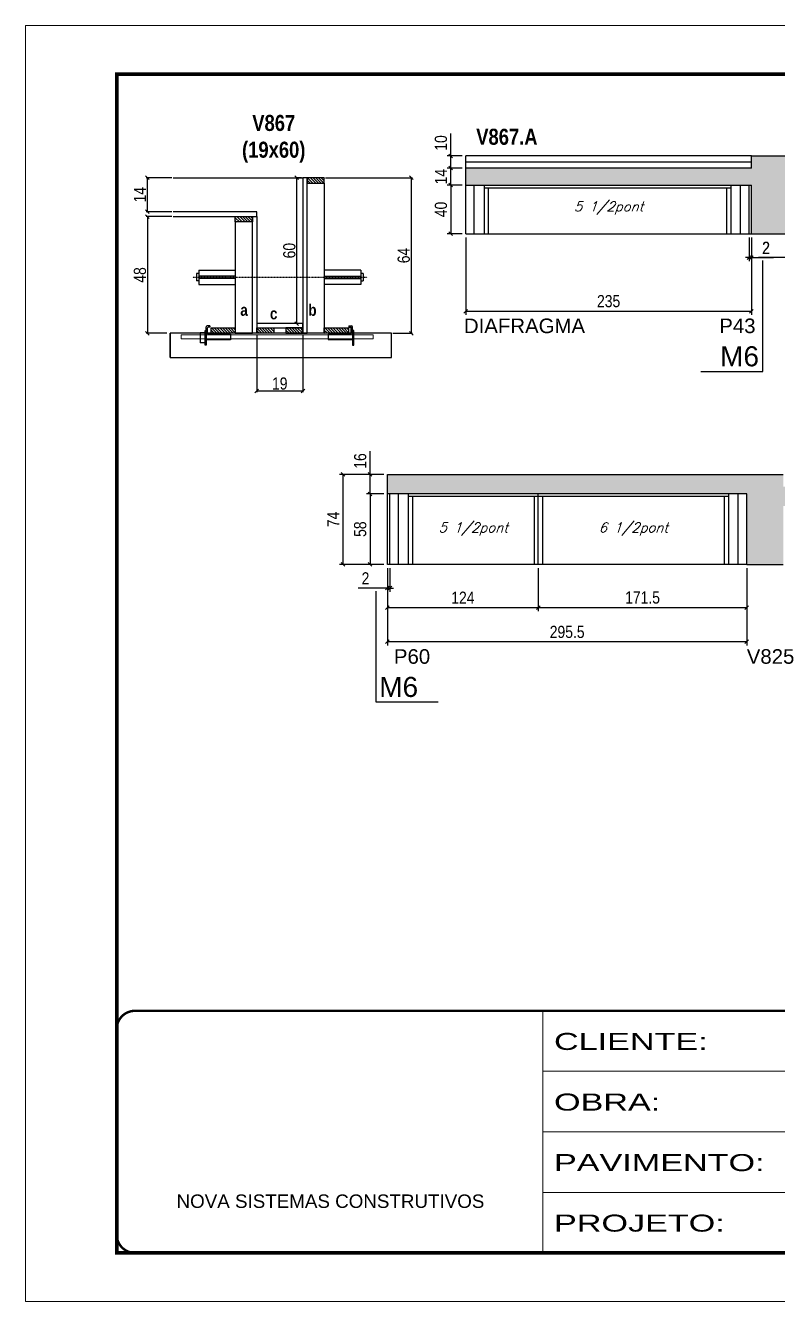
# Model space of a CAD drawing. Extents: x 3309 to 9590, y -2522 to 14608.
# Drawn here: x 3309 to 3928, y 4369 to 5419 of the extents above; entities that cross this region are included whole.
import ezdxf

# ---------------------------------------------------------------- set-up
doc = ezdxf.new("R2010")
doc.units = 0
for name, pattern in [('CONTINUO', [0]), ('DASHED', [0.75, 0.5, -0.25]), ('HIDDEN', [0.375, 0.25, -0.125])]:
    doc.linetypes.add(name, pattern=pattern)
for name, color, linetype in [('5', 5, 'Continuous'), ('barrote', 251, 'Continuous'), ('COTA', 241, 'Continuous'), ('detalhes', 4, 'Continuous'), ('NOMENCLATURA', 7, 'Continuous'), ('Painéis', 200, 'Continuous'), ('presilha', 1, 'Continuous'), ('SARR_2.2x10', 60, 'Continuous'), ('SARR_2.2x7', 40, 'Continuous'), ('SARR_3.5x7', 81, 'Continuous'), ('TENSOR', 3, 'Continuous'), ('texto', 7, 'Continuous')]:
    doc.layers.add(name, color=color, linetype=linetype)
for name, color, linetype, lineweight in [('CONCRETO', 251, 'Continuous', 25), ('Folhas', 255, 'Continuous', 9), ('SARRAFO DE PRESSAO', 251, 'DASHED', 9), ('SCO-___-LAJ', 2, 'Continuous', 0)]:
    doc.layers.add(name, color=color, linetype=linetype, lineweight=lineweight)
doc.styles.add('ARIAL', font='arial.ttf')
doc.styles.add('COTA TECNICA', font='techl___.ttf', dxfattribs={"height": 10})
doc.styles.add('COTA TECNICA 2X', font='techl___.ttf', dxfattribs={"height": 10})
doc.styles.add('Romans', font='romans.shx')
doc.styles.get("Standard").update_dxf_attribs({"font": 'arial.ttf'})
doc.styles.add('TECNICA', font='techb___.ttf', dxfattribs={"height": 10})
doc.styles.add('Tecnologia', font='')
doc.styles.get('Tecnologia').set_extended_font_data('Forgotten Futurist')
doc.dimstyles.new('PAINEL', dxfattribs={"dimtxt": 10, "dimasz": 3, "dimexe": 3, "dimexo": 3, "dimgap": 3, "dimtad": 1, "dimdec": 1, "dimzin": 12, "dimdsep": 46, "dimtxsty": 'COTA TECNICA', "dimblk1": 'OBLIQUE', "dimblk2": 'OBLIQUE', "dimsah": 1, "dimcen": 0.9, "dimclrd": 4, "dimclre": 4, "dimclrt": 240, "dimadec": 1, "dimazin": 3, "dimtfac": 1, "dimtdec": 1, "dimtmove": 0, "dimatfit": 3, "dimfxl": 1, "dimtolj": 1, "dimtzin": 12, "dimarcsym": 0})
doc.dimstyles.new('SECAO', dxfattribs={"dimscale": 0.333333, "dimtxt": 5, "dimasz": 9, "dimexe": 3, "dimexo": 3, "dimgap": 3, "dimtad": 1, "dimdec": 1, "dimlfac": 0.5, "dimzin": 12, "dimdsep": 46, "dimtxsty": 'COTA TECNICA 2X', "dimblk1": 'OBLIQUE', "dimblk2": 'OBLIQUE', "dimsah": 1, "dimcen": 0.9, "dimclrd": 4, "dimclre": 4, "dimclrt": 240, "dimadec": 1, "dimazin": 3, "dimtfac": 1, "dimtdec": 1, "dimtmove": 0, "dimatfit": 3, "dimfxl": 1, "dimtolj": 1, "dimtzin": 12, "dimarcsym": 0})
pattern_1 = [(135, (36735.0778, -118346.1891), (-1.122532015, -1.122532015), [])]

# ---------------------------------------------------------------- blocks, each defined once
blk = doc.blocks.new('9999999999')
at = {"color": 30, "linetype": 'CONTINUO'}
for p, q in [((98564.6, 34230.2), (98564.6, 34429.4)), ((98564.6, 34379.6), (99584, 34379.6)), ((98564.6, 34329.8), (99488, 34329.8)), ((98564.6, 34280), (99488, 34280))]:
    blk.add_line(p, q, dxfattribs=at)
at = {"color": 30, "linetype": 'CONTINUO', "const_width": 2}
blk.add_lwpolyline([(99584, 34230.2), (99584, 34414.4, 0.414214), (99569, 34429.4), (98229, 34429.4, 0.414214), (98214, 34414.4), (98214, 34245.2, 0.414214), (98229, 34230.2), (99584, 34230.2)], format="xyb", dxfattribs=at)
at = {"layer": 'Folhas'}
blk.add_lwpolyline([(98139, 34190.2), (99624, 34190.2), (99624, 35240.2), (98139, 35240.2)], close=True, dxfattribs=at)
at = {"layer": 'Folhas', "color": 30, "const_width": 3}
blk.add_lwpolyline([(98214, 34230.2), (99584, 34230.2), (99584, 35200.2), (98214, 35200.2)], close=True, dxfattribs=at)
at = {"color": 7, "linetype": 'Continuous', "ltscale": 5, "style": 'ARIAL'}
blk.add_text('NOVA SISTEMAS CONSTRUTIVOS', height=11.059, dxfattribs=at).set_placement((98263.2, 34267.2))
at = {"layer": 'Folhas', "color": 7, "style": 'Tecnologia', "width": 1.5}
for s, p in [('CLIENTE:', (98573.7, 34397.2)), ('OBRA:', (98573.7, 34347.3)), ('PAVIMENTO:', (98573.7, 34297.5)), ('PROJETO:', (98573.7, 34247.7))]:
    blk.add_text(s, height=14, dxfattribs=at).set_placement(p)
blk = doc.blocks.new('_Oblique')
at = {"color": 0, "linetype": 'ByBlock', "lineweight": -2}
blk.add_line((-0.5, -0.5), (0.5, 0.5), dxfattribs=at)
blk = doc.blocks.new('*D2585')
at = {"layer": 'COTA', "color": 4, "lineweight": -2, "transparency": 16777216}
for p, q in [((3499.5, 5165), (3499.5, 5117.5)), ((3537.5, 5165), (3537.5, 5117.5)), ((3537.5, 5118.5), (3499.5, 5118.5))]:
    blk.add_line(p, q, dxfattribs=at)
at = {"layer": 'Defpoints', "color": 0, "transparency": 16777216}
for p in [(3499.5, 5166), (3537.5, 5166), (3499.5, 5118.5)]:
    blk.add_point(p, dxfattribs=at)
at = {"layer": 'COTA', "color": 4, "lineweight": -2, "transparency": 16777216, "xscale": 3, "yscale": 3, "zscale": 3, "rotation": 180}
blk.add_blockref('_Oblique', (3499.5, 5118.5), dxfattribs=at)
at = {"layer": 'COTA', "color": 4, "lineweight": -2, "transparency": 16777216, "xscale": 3, "yscale": 3, "zscale": 3}
blk.add_blockref('_Oblique', (3537.5, 5118.5), dxfattribs=at)
at = {"layer": 'COTA', "color": 240, "transparency": 16777216, "insert": (3518.5, 5124.6), "char_height": 10, "attachment_point": 5, "style": 'COTA TECNICA 2X'}
blk.add_mtext('\\A1;19', dxfattribs=at)
blk = doc.blocks.new('PRESILHA METÁLICA 1')
at = {"layer": 'presilha'}
for p, q in [((7.5, 10.6), (7.5, 19.9)), ((12, 21), (8.6, 21)), ((9, 11.6), (9, 18.9)), ((12, 19.5), (9.6, 19.5)), ((12, 21), (12, 19.5)), ((0, 13), (6, 13)), ((0, 13), (0, 0)), ((6, 0), (0, 0)), ((6, 15.5), (7.5, 15.5)), ((6, -2.5), (6, 15.5)), ((6, 13), (6, 0)), ((7.5, 15.5), (7.5, -2.5)), ((37.5, 4.1), (7.5, 4.1)), ((37.5, 11), (9.6, 11)), ((37.5, 11), (37.5, 4.1)), ((7.5, -2.5), (6, -2.5))]:
    blk.add_line(p, q, dxfattribs=at)
for centre, radius, start, end in [((8.6, 19.9), 1.14, 90, 180), ((9.6, 18.9), 0.57, 90, 180), ((9.6, 11.6), 0.57, 180, 270)]:
    blk.add_arc(centre, radius, start, end, dxfattribs=at)
blk = doc.blocks.new('PRESILHA METÁLICA 2')
at = {"layer": 'presilha'}
for p, q in [((-5.2, 23.5), (-5.2, 22)), ((-5.2, 23.5), (-1.9, 23.5)), ((-5.2, 22), (-2.8, 22)), ((-2.2, 14.1), (-2.2, 21.4)), ((0.8, 18), (-0.8, 18)), ((-0.8, 18), (-0.8, 0)), ((-0.8, 14.6), (-0.8, 22.4)), ((0.8, 0), (0.8, 18)), ((-30.8, 13.5), (-30.8, 6.6)), ((-30.8, 13.5), (-2.8, 13.5)), ((-30.8, 6.6), (-0.8, 6.6)), ((-0.8, 0), (0.8, 0))]:
    blk.add_line(p, q, dxfattribs=at)
for centre, radius, start, end in [((-2.8, 21.4), 0.57, 0, 90), ((-1.9, 22.4), 1.14, 0, 90), ((-2.8, 14.1), 0.57, 270, 0)]:
    blk.add_arc(centre, radius, start, end, dxfattribs=at)
blk = doc.blocks.new('*D2586')
at = {"layer": 'COTA', "color": 4, "lineweight": -2, "transparency": 16777216}
for p, q in [((3556.1, 5294), (3627.6, 5294)), ((3626.6, 5294), (3626.6, 5166)), ((3611.4, 5166), (3627.6, 5166))]:
    blk.add_line(p, q, dxfattribs=at)
at = {"layer": 'Defpoints', "color": 0, "transparency": 16777216}
for p in [(3555.1, 5294), (3610.4, 5166), (3626.6, 5166)]:
    blk.add_point(p, dxfattribs=at)
at = {"layer": 'COTA', "color": 4, "lineweight": -2, "transparency": 16777216, "xscale": 3, "yscale": 3, "zscale": 3}
for p, rotation in [((3626.6, 5294), 90), ((3626.6, 5166), 270)]:
    blk.add_blockref('_Oblique', p, dxfattribs=dict(at, rotation=rotation))
at = {"layer": 'COTA', "color": 240, "transparency": 16777216, "insert": (3620.5, 5230), "char_height": 10, "attachment_point": 5, "rotation": 90, "style": 'COTA TECNICA 2X'}
blk.add_mtext('\\A1;64', dxfattribs=at)
blk = doc.blocks.new('*D2587')
at = {"layer": 'COTA', "color": 4, "lineweight": -2, "transparency": 16777216}
for p, q in [((3429.8, 5262), (3408.6, 5262)), ((3409.6, 5262), (3409.6, 5166)), ((3425.7, 5166), (3408.6, 5166))]:
    blk.add_line(p, q, dxfattribs=at)
at = {"layer": 'Defpoints', "color": 0, "transparency": 16777216}
for p in [(3430.8, 5262, 0), (3409.6, 5166), (3426.7, 5166)]:
    blk.add_point(p, dxfattribs=at)
at = {"layer": 'COTA', "color": 4, "lineweight": -2, "transparency": 16777216, "xscale": 3, "yscale": 3, "zscale": 3}
for p, rotation in [((3409.6, 5262), 90), ((3409.6, 5166), 270)]:
    blk.add_blockref('_Oblique', p, dxfattribs=dict(at, rotation=rotation))
at = {"layer": 'COTA', "color": 240, "transparency": 16777216, "insert": (3403.5, 5214), "char_height": 10, "attachment_point": 5, "rotation": 90, "style": 'COTA TECNICA 2X'}
blk.add_mtext('\\A1;48', dxfattribs=at)
blk = doc.blocks.new('*D2588')
at = {"layer": 'COTA', "color": 4, "lineweight": -2, "transparency": 16777216}
for p, q in [((3536.5, 5294), (3531.5, 5294)), ((3532.5, 5174), (3532.5, 5294)), ((3536.5, 5174), (3531.5, 5174))]:
    blk.add_line(p, q, dxfattribs=at)
at = {"layer": 'Defpoints', "color": 0, "transparency": 16777216}
for p in [(3532.5, 5294), (3537.5, 5294), (3537.5, 5174)]:
    blk.add_point(p, dxfattribs=at)
at = {"layer": 'COTA', "color": 4, "lineweight": -2, "transparency": 16777216, "xscale": 3, "yscale": 3, "zscale": 3}
for p, rotation in [((3532.5, 5294), 90), ((3532.5, 5174), 270)]:
    blk.add_blockref('_Oblique', p, dxfattribs=dict(at, rotation=rotation))
at = {"layer": 'COTA', "color": 240, "transparency": 16777216, "insert": (3526.4, 5234), "char_height": 10, "attachment_point": 5, "rotation": 90, "style": 'COTA TECNICA 2X'}
blk.add_mtext('\\A1;60', dxfattribs=at)
blk = doc.blocks.new('*D2589')
at = {"layer": 'COTA', "color": 4, "lineweight": -2, "transparency": 16777216}
for p, q in [((3429.8, 5294), (3408.6, 5294)), ((3409.6, 5266), (3409.6, 5294)), ((3429.8, 5266), (3408.6, 5266))]:
    blk.add_line(p, q, dxfattribs=at)
at = {"layer": 'Defpoints', "color": 0, "transparency": 16777216}
for p in [(3409.6, 5294), (3430.8, 5294), (3430.8, 5266)]:
    blk.add_point(p, dxfattribs=at)
at = {"layer": 'COTA', "color": 4, "lineweight": -2, "transparency": 16777216, "xscale": 3, "yscale": 3, "zscale": 3}
for p, rotation in [((3409.6, 5294), 90), ((3409.6, 5266), 270)]:
    blk.add_blockref('_Oblique', p, dxfattribs=dict(at, rotation=rotation))
at = {"layer": 'COTA', "color": 240, "transparency": 16777216, "insert": (3403.5, 5280), "char_height": 10, "attachment_point": 5, "rotation": 90, "style": 'COTA TECNICA 2X'}
blk.add_mtext('\\A1;14', dxfattribs=at)
blk = doc.blocks.new('*D2592')
at = {"layer": 'COTA', "color": 4, "linetype": 'ByBlock', "lineweight": -2, "transparency": 16777216}
for p, q in [((3671.5, 5244.9), (3671.5, 5181.1)), ((3906.5, 5244.9), (3906.5, 5181.1)), ((3671.5, 5184.1), (3906.5, 5184.1))]:
    blk.add_line(p, q, dxfattribs=at)
at = {"layer": 'Defpoints', "color": 0, "linetype": 'ByBlock', "transparency": 16777216}
for p in [(3671.5, 5247.9), (3906.5, 5247.9), (3906.5, 5184.1)]:
    blk.add_point(p, dxfattribs=at)
at = {"layer": 'COTA', "color": 4, "linetype": 'ByBlock', "lineweight": -2, "transparency": 16777216, "xscale": 3, "yscale": 3, "zscale": 3, "rotation": 180}
blk.add_blockref('_Oblique', (3671.5, 5184.1), dxfattribs=at)
at = {"layer": 'COTA', "color": 4, "linetype": 'ByBlock', "lineweight": -2, "transparency": 16777216, "xscale": 3, "yscale": 3, "zscale": 3}
blk.add_blockref('_Oblique', (3906.5, 5184.1), dxfattribs=at)
at = {"layer": 'COTA', "color": 240, "linetype": 'ByBlock', "transparency": 16777216, "insert": (3789, 5192.4), "char_height": 10, "attachment_point": 5, "style": 'COTA TECNICA'}
blk.add_mtext('\\A1;235', dxfattribs=at)
blk = doc.blocks.new('*D2593')
at = {"layer": 'COTA', "color": 4, "lineweight": -2, "transparency": 16777216}
for p, q in [((3904.5, 5244.9), (3904.5, 5225.3)), ((3906.5, 5244.9), (3906.5, 5225.3)), ((3904.5, 5228.3), (3901.5, 5228.3)), ((3904.5, 5228.3), (3906.5, 5228.3)), ((3906.5, 5228.3), (3924.6, 5228.3))]:
    blk.add_line(p, q, dxfattribs=at)
at = {"layer": 'Defpoints', "color": 0, "transparency": 16777216}
for p in [(3904.5, 5247.9, 0), (3906.5, 5247.9, 0), (3906.5, 5228.3)]:
    blk.add_point(p, dxfattribs=at)
at = {"layer": 'COTA', "color": 4, "lineweight": -2, "transparency": 16777216, "xscale": 3, "yscale": 3, "zscale": 3}
blk.add_blockref('_Oblique', (3904.5, 5228.3), dxfattribs=at)
at = {"layer": 'COTA', "color": 4, "lineweight": -2, "transparency": 16777216, "xscale": 3, "yscale": 3, "zscale": 3, "rotation": 180}
blk.add_blockref('_Oblique', (3906.5, 5228.3), dxfattribs=at)
at = {"layer": 'COTA', "color": 240, "transparency": 16777216, "insert": (3918.6, 5236.3), "char_height": 10, "attachment_point": 5, "style": 'COTA TECNICA'}
blk.add_mtext('\\A1;2', dxfattribs=at)
blk = doc.blocks.new('*D2590')
at = {"layer": 'COTA', "color": 4, "lineweight": -2, "transparency": 16777216}
for p, q in [((3668.5, 5287.9), (3656.2, 5287.9)), ((3659.2, 5287.9), (3659.2, 5247.9)), ((3668.5, 5247.9), (3656.2, 5247.9))]:
    blk.add_line(p, q, dxfattribs=at)
at = {"layer": 'Defpoints', "color": 0, "transparency": 16777216}
for p in [(3671.5, 5287.9, 0), (3659.2, 5247.9), (3671.5, 5247.9, 0)]:
    blk.add_point(p, dxfattribs=at)
at = {"layer": 'COTA', "color": 4, "lineweight": -2, "transparency": 16777216, "xscale": 3, "yscale": 3, "zscale": 3}
for p, rotation in [((3659.2, 5287.9), 90), ((3659.2, 5247.9), 270)]:
    blk.add_blockref('_Oblique', p, dxfattribs=dict(at, rotation=rotation))
at = {"layer": 'COTA', "color": 240, "transparency": 16777216, "insert": (3651.1, 5267.9), "char_height": 10, "attachment_point": 5, "rotation": 90, "style": 'COTA TECNICA'}
blk.add_mtext('\\A1;40', dxfattribs=at)
blk = doc.blocks.new('*D2591')
at = {"layer": 'COTA', "color": 4, "lineweight": -2, "transparency": 16777216}
for p, q in [((3668.5, 5301.9), (3656.2, 5301.9)), ((3659.2, 5287.9), (3659.2, 5301.9)), ((3668.5, 5287.9), (3656.2, 5287.9))]:
    blk.add_line(p, q, dxfattribs=at)
at = {"layer": 'Defpoints', "color": 0, "transparency": 16777216}
for p in [(3659.2, 5301.9), (3671.5, 5301.9, 0), (3671.5, 5287.9, 0)]:
    blk.add_point(p, dxfattribs=at)
at = {"layer": 'COTA', "color": 4, "lineweight": -2, "transparency": 16777216, "xscale": 3, "yscale": 3, "zscale": 3}
for p, rotation in [((3659.2, 5301.9), 90), ((3659.2, 5287.9), 270)]:
    blk.add_blockref('_Oblique', p, dxfattribs=dict(at, rotation=rotation))
at = {"layer": 'COTA', "color": 240, "transparency": 16777216, "insert": (3651.1, 5294.9), "char_height": 10, "attachment_point": 5, "rotation": 90, "style": 'COTA TECNICA'}
blk.add_mtext('\\A1;14', dxfattribs=at)
blk = doc.blocks.new('*D2594')
at = {"layer": 'COTA', "color": 4, "lineweight": -2, "transparency": 16777216}
for p, q in [((3659.2, 5311.9), (3659.2, 5330.4)), ((3668.5, 5311.9), (3656.2, 5311.9)), ((3659.2, 5301.9), (3659.2, 5311.9)), ((3668.5, 5301.9), (3656.2, 5301.9))]:
    blk.add_line(p, q, dxfattribs=at)
at = {"layer": 'Defpoints', "color": 0, "transparency": 16777216}
for p in [(3659.2, 5311.9), (3671.5, 5311.9, 0), (3671.5, 5301.9, 0)]:
    blk.add_point(p, dxfattribs=at)
at = {"layer": 'COTA', "color": 4, "lineweight": -2, "transparency": 16777216, "xscale": 3, "yscale": 3, "zscale": 3}
for p, rotation in [((3659.2, 5311.9), 90), ((3659.2, 5301.9), 270)]:
    blk.add_blockref('_Oblique', p, dxfattribs=dict(at, rotation=rotation))
at = {"layer": 'COTA', "color": 240, "transparency": 16777216, "insert": (3651.1, 5322.6), "char_height": 10, "attachment_point": 5, "rotation": 90, "style": 'COTA TECNICA'}
blk.add_mtext('\\A1;10', dxfattribs=at)
blk = doc.blocks.new('*D2596')
at = {"layer": 'COTA', "color": 4, "lineweight": -2, "transparency": 16777216}
for p, q in [((3936.5, 5244.9), (3936.5, 5225.3)), ((3938.5, 5244.9), (3938.5, 5225.3)), ((3936.5, 5228.3), (3912.4, 5228.3)), ((3938.5, 5228.3), (3936.5, 5228.3)), ((3938.5, 5228.3), (3941.5, 5228.3))]:
    blk.add_line(p, q, dxfattribs=at)
at = {"layer": 'Defpoints', "color": 0, "transparency": 16777216}
for p in [(3936.5, 5247.9, 0), (3938.5, 5247.9, 0), (3936.5, 5228.3)]:
    blk.add_point(p, dxfattribs=at)
at = {"layer": 'COTA', "color": 4, "lineweight": -2, "transparency": 16777216, "xscale": 3, "yscale": 3, "zscale": 3}
blk.add_blockref('_Oblique', (3936.5, 5228.3), dxfattribs=at)
at = {"layer": 'COTA', "color": 4, "lineweight": -2, "transparency": 16777216, "xscale": 3, "yscale": 3, "zscale": 3, "rotation": 180}
blk.add_blockref('_Oblique', (3938.5, 5228.3), dxfattribs=at)
at = {"layer": 'COTA', "color": 240, "transparency": 16777216, "insert": (3918.4, 5236.3), "char_height": 10, "attachment_point": 5, "style": 'COTA TECNICA'}
blk.add_mtext('\\A1;2', dxfattribs=at)
blk = doc.blocks.new('*D2607')
at = {"layer": 'COTA', "color": 4, "linetype": 'ByBlock', "lineweight": -2, "transparency": 16777216}
for p, q in [((3607.1, 4972.8), (3607.1, 4909.1)), ((3902.6, 4972.8), (3902.6, 4909.1)), ((3902.6, 4912.1), (3607.1, 4912.1))]:
    blk.add_line(p, q, dxfattribs=at)
at = {"layer": 'Defpoints', "color": 0, "linetype": 'ByBlock', "transparency": 16777216}
for p in [(3607.1, 4975.8), (3902.6, 4975.8), (3607.1, 4912.1)]:
    blk.add_point(p, dxfattribs=at)
at = {"layer": 'COTA', "color": 4, "linetype": 'ByBlock', "lineweight": -2, "transparency": 16777216, "xscale": 3, "yscale": 3, "zscale": 3, "rotation": 180}
blk.add_blockref('_Oblique', (3607.1, 4912.1), dxfattribs=at)
at = {"layer": 'COTA', "color": 4, "linetype": 'ByBlock', "lineweight": -2, "transparency": 16777216, "xscale": 3, "yscale": 3, "zscale": 3}
blk.add_blockref('_Oblique', (3902.6, 4912.1), dxfattribs=at)
at = {"layer": 'COTA', "color": 240, "linetype": 'ByBlock', "transparency": 16777216, "insert": (3754.9, 4920.2), "char_height": 10, "attachment_point": 5, "style": 'COTA TECNICA'}
blk.add_mtext('\\A1;295.5', dxfattribs=at)
blk = doc.blocks.new('*D2608')
at = {"layer": 'COTA', "color": 4, "lineweight": -2, "transparency": 16777216}
for p, q in [((3607.1, 4972.8), (3607.1, 4953.3)), ((3609.1, 4972.8), (3609.1, 4953.3)), ((3607.1, 4956.3), (3583, 4956.3)), ((3609.1, 4956.3), (3607.1, 4956.3)), ((3609.1, 4956.3), (3612.1, 4956.3))]:
    blk.add_line(p, q, dxfattribs=at)
at = {"layer": 'Defpoints', "color": 0, "transparency": 16777216}
for p in [(3607.1, 4975.8, 0), (3609.1, 4975.8, 0), (3607.1, 4956.3)]:
    blk.add_point(p, dxfattribs=at)
at = {"layer": 'COTA', "color": 4, "lineweight": -2, "transparency": 16777216, "xscale": 3, "yscale": 3, "zscale": 3}
blk.add_blockref('_Oblique', (3607.1, 4956.3), dxfattribs=at)
at = {"layer": 'COTA', "color": 4, "lineweight": -2, "transparency": 16777216, "xscale": 3, "yscale": 3, "zscale": 3, "rotation": 180}
blk.add_blockref('_Oblique', (3609.1, 4956.3), dxfattribs=at)
at = {"layer": 'COTA', "color": 240, "transparency": 16777216, "insert": (3589, 4964.3), "char_height": 10, "attachment_point": 5, "style": 'COTA TECNICA'}
blk.add_mtext('\\A1;2', dxfattribs=at)
blk = doc.blocks.new('*D2609')
at = {"layer": 'COTA', "color": 4, "lineweight": -2, "transparency": 16777216}
for p, q in [((3607.1, 4972.8), (3607.1, 4937.3)), ((3731.1, 4972.8), (3731.1, 4937.3)), ((3607.1, 4940.3), (3731.1, 4940.3))]:
    blk.add_line(p, q, dxfattribs=at)
at = {"layer": 'Defpoints', "color": 0, "transparency": 16777216}
for p in [(3607.1, 4975.8), (3731.1, 4975.8), (3731.1, 4940.3)]:
    blk.add_point(p, dxfattribs=at)
at = {"layer": 'COTA', "color": 4, "lineweight": -2, "transparency": 16777216, "xscale": 3, "yscale": 3, "zscale": 3, "rotation": 180}
blk.add_blockref('_Oblique', (3607.1, 4940.3), dxfattribs=at)
at = {"layer": 'COTA', "color": 4, "lineweight": -2, "transparency": 16777216, "xscale": 3, "yscale": 3, "zscale": 3}
blk.add_blockref('_Oblique', (3731.1, 4940.3), dxfattribs=at)
at = {"layer": 'COTA', "color": 240, "transparency": 16777216, "insert": (3669.1, 4948.4), "char_height": 10, "attachment_point": 5, "style": 'COTA TECNICA'}
blk.add_mtext('\\A1;124', dxfattribs=at)
blk = doc.blocks.new('*D2610')
at = {"layer": 'COTA', "color": 4, "lineweight": -2, "transparency": 16777216}
for p, q in [((3731.1, 4972.8), (3731.1, 4937.3)), ((3902.6, 4972.8), (3902.6, 4937.3)), ((3731.1, 4940.3), (3902.6, 4940.3))]:
    blk.add_line(p, q, dxfattribs=at)
at = {"layer": 'Defpoints', "color": 0, "transparency": 16777216}
for p in [(3731.1, 4975.8), (3902.6, 4975.8), (3902.6, 4940.3)]:
    blk.add_point(p, dxfattribs=at)
at = {"layer": 'COTA', "color": 4, "lineweight": -2, "transparency": 16777216, "xscale": 3, "yscale": 3, "zscale": 3, "rotation": 180}
blk.add_blockref('_Oblique', (3731.1, 4940.3), dxfattribs=at)
at = {"layer": 'COTA', "color": 4, "lineweight": -2, "transparency": 16777216, "xscale": 3, "yscale": 3, "zscale": 3}
blk.add_blockref('_Oblique', (3902.6, 4940.3), dxfattribs=at)
at = {"layer": 'COTA', "color": 240, "transparency": 16777216, "insert": (3816.9, 4948.5), "char_height": 10, "attachment_point": 5, "style": 'COTA TECNICA'}
blk.add_mtext('\\A1;171.5', dxfattribs=at)
blk = doc.blocks.new('*D2611')
at = {"layer": 'COTA', "color": 4, "lineweight": -2, "transparency": 16777216}
for p, q in [((3604.1, 5033.8), (3589.8, 5033.8)), ((3592.8, 5033.8), (3592.8, 4975.8)), ((3604.1, 4975.8), (3589.8, 4975.8))]:
    blk.add_line(p, q, dxfattribs=at)
at = {"layer": 'Defpoints', "color": 0, "transparency": 16777216}
for p in [(3607.1, 5033.8), (3592.8, 4975.8), (3607.1, 4975.8)]:
    blk.add_point(p, dxfattribs=at)
at = {"layer": 'COTA', "color": 4, "lineweight": -2, "transparency": 16777216, "xscale": 3, "yscale": 3, "zscale": 3}
for p, rotation in [((3592.8, 5033.8), 90), ((3592.8, 4975.8), 270)]:
    blk.add_blockref('_Oblique', p, dxfattribs=dict(at, rotation=rotation))
at = {"layer": 'COTA', "color": 240, "transparency": 16777216, "insert": (3584.7, 5004.8), "char_height": 10, "attachment_point": 5, "rotation": 90, "style": 'COTA TECNICA'}
blk.add_mtext('\\A1;58', dxfattribs=at)
blk = doc.blocks.new('*D2612')
at = {"layer": 'COTA', "color": 4, "lineweight": -2, "transparency": 16777216}
for p, q in [((3592.8, 5049.8), (3592.8, 5068.9)), ((3604.1, 5049.8), (3589.8, 5049.8)), ((3592.8, 5033.8), (3592.8, 5049.8)), ((3604.1, 5033.8), (3589.8, 5033.8))]:
    blk.add_line(p, q, dxfattribs=at)
at = {"layer": 'Defpoints', "color": 0, "transparency": 16777216}
for p in [(3592.8, 5049.8), (3607.1, 5049.8), (3607.1, 5033.8)]:
    blk.add_point(p, dxfattribs=at)
at = {"layer": 'COTA', "color": 4, "lineweight": -2, "transparency": 16777216, "xscale": 3, "yscale": 3, "zscale": 3}
for p, rotation in [((3592.8, 5049.8), 90), ((3592.8, 5033.8), 270)]:
    blk.add_blockref('_Oblique', p, dxfattribs=dict(at, rotation=rotation))
at = {"layer": 'COTA', "color": 240, "transparency": 16777216, "insert": (3584.7, 5060.9), "char_height": 10, "attachment_point": 5, "rotation": 90, "style": 'COTA TECNICA'}
blk.add_mtext('\\A1;16', dxfattribs=at)
blk = doc.blocks.new('*D2613')
at = {"layer": 'COTA', "color": 4, "lineweight": -2, "transparency": 16777216}
for p, q in [((3604.1, 5049.8), (3567.6, 5049.8)), ((3570.6, 4975.8), (3570.6, 5049.8)), ((3604.1, 4975.8), (3567.6, 4975.8))]:
    blk.add_line(p, q, dxfattribs=at)
at = {"layer": 'Defpoints', "color": 0, "transparency": 16777216}
for p in [(3570.6, 5049.8), (3607.1, 5049.8), (3607.1, 4975.8)]:
    blk.add_point(p, dxfattribs=at)
at = {"layer": 'COTA', "color": 4, "lineweight": -2, "transparency": 16777216, "xscale": 3, "yscale": 3, "zscale": 3}
for p, rotation in [((3570.6, 5049.8), 90), ((3570.6, 4975.8), 270)]:
    blk.add_blockref('_Oblique', p, dxfattribs=dict(at, rotation=rotation))
at = {"layer": 'COTA', "color": 240, "transparency": 16777216, "insert": (3562.5, 5012.8), "char_height": 10, "attachment_point": 5, "rotation": 90, "style": 'COTA TECNICA'}
blk.add_mtext('\\A1;74', dxfattribs=at)

msp = doc.modelspace()

# ---------------------------------------------------------------- hatches: boundary and pattern name
at = {"layer": 'COTA'}
h = msp.add_hatch(dxfattribs=at)
h.set_pattern_fill('AR-CONC', color=256, scale=0.03)
h.paths.add_polyline_path([(4184.03, 5247.93), (4214.03, 5247.93), (4214.03, 5295.93), (4489.53, 5295.93), (4489.53, 5311.93), (3906.53, 5311.93), (3906.53, 5301.93), (3671.53, 5301.93), (3671.53, 5287.93), (3906.53, 5287.93), (3906.53, 5247.93), (3936.53, 5247.93), (3936.53, 5295.93), (4184.03, 5295.93)])
h = msp.add_hatch(dxfattribs=at)
h.set_pattern_fill('AR-CONC', color=256, scale=0.03)
h.set_pattern_definition([(50, (-64.3846, -55.768), (5.46554, -0.4781726), [0.5715, -6.2865]), (355, (-64.3846, -55.768), (-1.0573026, 5.7317054), [0.4572, -5.0292175]), (100.451445, (-63.929, -55.808), (4.4082374, 5.2535326), [0.4857003, -5.3427073]), (46.1842, (-64.3846, -54.244), (8.132371, -1.26127), [0.85725, -9.42975]), (96.63556, (-63.707, -54.349), (7.122124, 7.422784), [0.728551, -8.014068]), (351.18415, (-64.3846, -54.244), (7.122124, 7.422784), [0.685799, -7.543792]), (21, (-63.6226, -54.625), (4.5484317, -3.067956), [0.5715, -6.2865]), (326, (-63.6226, -54.625), (1.854061, 5.525639), [0.4572, -5.0292]), (71.451445, (-63.2435, -54.881), (6.4024926, 2.457683), [0.4857003, -5.342698]), (37.5, (-64.3846, -55.768), (0.0926581, 2.53665117), [0, -4.96824, 0, -5.1054, 0, -5.04825]), (7.5, (-64.3846, -55.768), (2.0045899, 3.0054172), [0, -2.91084, 0, -4.85394, 0, -1.92405]), (327.5, (-66.0838, -55.768), (4.06771786, -0.1718623), [0, -1.905, 0, -5.9436, 0, -7.8867]), (317.5, (-66.846, -55.768), (4.4438754, 0.7627947), [0, -2.4765, 0, -3.94716, 0, -5.6007])])
h.paths.add_polyline_path([(4206.15, 5023.85), (4650.15, 5023.85), (4650.15, 5039.85), (4011.15, 5039.85), (4011.15, 5049.85), (3981.15, 5049.85), (3981.15, 5039.85), (3932.65, 5039.85), (3932.65, 5049.85), (3607.15, 5049.85), (3607.15, 5033.85), (3902.65, 5033.85), (3902.65, 4975.85), (3932.65, 4975.85), (3932.65, 5023.85), (3981.15, 5023.85), (3981.15, 4975.85), (4011.15, 4975.85), (4011.15, 5023.85), (4176.15, 5023.85), (4176.15, 4975.85), (4206.15, 4975.85)])
at = {"layer": 'SARR_2.2x10'}
h = msp.add_hatch(dxfattribs=at)
h.set_pattern_fill('ANSI31', color=256, scale=0.5, angle=90)
h.set_pattern_definition([(135, (36655.4778, -118346.1891), (-1.122532015, -1.122532015), [])])
h.paths.add_polyline_path([(3461.94, 5170.38), (3461.94, 5165.98), (3481.94, 5165.98), (3481.94, 5170.38)])
h = msp.add_hatch(dxfattribs=at)
h.set_pattern_fill('ANSI31', color=256, scale=0.5, angle=90)
h.set_pattern_definition([(135, (36748.6778, -118346.1891), (-1.122532015, -1.122532015), [])])
h.paths.add_polyline_path([(3555.14, 5170.38), (3555.14, 5165.98), (3575.14, 5165.98), (3575.14, 5170.38)])
at = {"layer": 'SARR_2.2x7'}
h = msp.add_hatch(dxfattribs=at)
h.set_pattern_fill('ANSI31', color=256, scale=0.5, angle=90)
h.set_pattern_definition([(135, (36669.4778, -118222.5891), (-1.122532015, -1.122532015), [])])
h.paths.add_polyline_path([(3541.14, 5293.98), (3541.14, 5289.58), (3555.14, 5289.58), (3555.14, 5293.98)])
h = msp.add_hatch(dxfattribs=at)
h.set_pattern_fill('ANSI31', color=256, scale=0.5, angle=90)
h.set_pattern_definition([(135, (36649.4778, -118254.5891), (-1.122532015, -1.122532015), [])])
h.paths.add_polyline_path([(3495.94, 5261.98), (3495.94, 5257.58), (3481.94, 5257.58), (3481.94, 5261.98)])
h = msp.add_hatch(dxfattribs=at)
h.set_pattern_fill('ANSI31', color=256, scale=0.5, angle=90)
h.set_pattern_definition(pattern_1)
h.paths.add_polyline_path([(3513.54, 5165.98), (3513.54, 5170.38), (3499.54, 5170.38), (3499.54, 5165.98)])
h = msp.add_hatch(dxfattribs=at)
h.set_pattern_fill('ANSI31', color=256, scale=0.5, angle=90)
h.set_pattern_definition(pattern_1)
h.paths.add_polyline_path([(3523.54, 5170.38), (3523.54, 5165.98), (3537.54, 5165.98), (3537.54, 5170.38)])

# ---------------------------------------------------------------- linework, layer by layer
at = {"ltscale": 3}
for p, q in [((3449.94, 5215.07), (3449.94, 5209.07)), ((3451.94, 5215.07), (3449.94, 5215.07)), ((3451.94, 5209.07), (3449.94, 5209.07)), ((3451.94, 5218.07), (3451.94, 5206.07)), ((3451.94, 5218.07), (3481.94, 5218.07)), ((3481.94, 5213.07), (3451.94, 5213.07)), ((3481.94, 5211.07), (3451.94, 5211.07)), ((3585.14, 5218.07), (3555.14, 5218.07)), ((3555.14, 5213.07), (3585.14, 5213.07)), ((3555.14, 5211.07), (3585.14, 5211.07)), ((3585.14, 5218.07), (3585.14, 5206.07)), ((3587.14, 5215.07), (3585.14, 5215.07)), ((3585.14, 5209.07), (3587.14, 5209.07)), ((3587.14, 5215.07), (3587.14, 5209.07)), ((3451.94, 5206.07), (3481.94, 5206.07)), ((3585.14, 5206.07), (3555.14, 5206.07))]:
    msp.add_line(p, q, dxfattribs=at)
at = {"layer": 'barrote'}
msp.add_lwpolyline([(3428.48, 5145.98), (3610.4, 5145.98), (3610.4, 5165.98), (3428.48, 5165.98)], close=True, dxfattribs=at)
at = {"layer": 'CONCRETO', "linetype": 'Continuous'}
msp.add_line((3430.84, 5293.98), (3537.54, 5293.98), dxfattribs=at)
at = {"layer": 'COTA'}
for p, q in [((3906.53, 5311.93), (4489.53, 5311.93)), ((3671.53, 5287.93), (3671.53, 5301.93)), ((3906.53, 5247.93), (3936.53, 5247.93)), ((3607.15, 5033.85), (3607.15, 5049.85)), ((3607.15, 5049.85), (3932.65, 5049.85)), ((3902.65, 4975.85), (3932.65, 4975.85))]:
    msp.add_line(p, q, dxfattribs=at)
at = {"layer": 'detalhes', "color": 250}
msp.add_line((3428.48, 5145.98), (3428.48, 5165.98), dxfattribs=at)
at = {"layer": 'NOMENCLATURA', "linetype": 'Continuous'}
for p, q in [((3915.98, 5134.61, 0), (3915.98, 5225.84, 0)), ((3864.83, 5134.61, 0), (3915.98, 5134.61, 0)), ((3597.7, 4862.54, 0), (3597.7, 4953.76, 0)), ((3648.85, 4862.54, 0), (3597.7, 4862.54, 0))]:
    msp.add_line(p, q, dxfattribs=at)
at = {"layer": 'Painéis', "linetype": 'ByBlock'}
for p, q in [((3906.53, 5311.93), (3671.53, 5311.93)), ((3671.53, 5301.93), (3671.53, 5311.93)), ((3906.53, 5301.93), (3906.53, 5311.93)), ((3906.53, 5301.93), (3671.53, 5301.93)), ((3671.53, 5287.93), (3906.53, 5287.93)), ((3671.53, 5247.93), (3671.53, 5287.93)), ((3904.53, 5247.93), (3904.53, 5287.93)), ((3906.53, 5247.93), (3906.53, 5287.93)), ((3671.53, 5247.93), (3906.53, 5247.93)), ((3902.65, 5033.85), (3607.15, 5033.85)), ((3607.15, 4975.85), (3607.15, 5033.85)), ((3609.15, 4975.85), (3609.15, 5033.85)), ((3731.15, 4975.85), (3731.15, 5033.85)), ((3902.65, 4975.85), (3902.65, 5033.85)), ((3902.65, 4975.85), (3607.15, 4975.85))]:
    msp.add_line(p, q, dxfattribs=at)
at = {"layer": 'Painéis', "linetype": 'Continuous'}
for points in [[(3541.14, 5165.98), (3541.14, 5293.98), (3537.54, 5293.98), (3537.54, 5165.98)], [(3495.94, 5165.98), (3495.94, 5261.98), (3499.54, 5261.98), (3499.54, 5165.98)], [(3537.54, 5173.98), (3499.54, 5173.98), (3499.54, 5170.38), (3537.54, 5170.38)]]:
    msp.add_lwpolyline(points, close=True, dxfattribs=at)
msp.add_lwpolyline([(3430.84, 5261.98), (3499.54, 5261.98), (3499.54, 5265.98), (3430.84, 5265.98)], dxfattribs=at)
at = {"layer": 'SARR_2.2x10', "linetype": 'ByBlock'}
msp.add_line((3906.53, 5306.93), (3671.53, 5306.93), dxfattribs=at)
at = {"layer": 'SARR_2.2x10'}
for points in [[(3461.94, 5170.38), (3481.94, 5170.38), (3481.94, 5165.98), (3461.94, 5165.98)], [(3555.14, 5170.38), (3575.14, 5170.38), (3575.14, 5165.98), (3555.14, 5165.98)]]:
    msp.add_lwpolyline(points, close=True, dxfattribs=at)
at = {"layer": 'SARR_2.2x7', "linetype": 'Continuous'}
for p, q in [((3678.53, 5247.93), (3678.53, 5287.93)), ((3686.53, 5285.73), (3889.53, 5285.73)), ((3897.53, 5247.93), (3897.53, 5287.93)), ((3616.15, 4975.85), (3616.15, 5033.85)), ((3731.15, 5031.65), (3624.15, 5031.65)), ((3887.65, 5031.65), (3731.15, 5031.65)), ((3895.65, 4975.85), (3895.65, 5033.85))]:
    msp.add_line(p, q, dxfattribs=at)
at = {"layer": 'SARR_2.2x7', "elevation": 0}
for points in [[(3555.14, 5293.98), (3541.14, 5293.98), (3541.14, 5289.58), (3555.14, 5289.58)], [(3481.94, 5261.98), (3495.94, 5261.98), (3495.94, 5257.58), (3481.94, 5257.58)]]:
    msp.add_lwpolyline(points, close=True, dxfattribs=at)
at = {"layer": 'SARR_2.2x7'}
for points in [[(3499.54, 5170.38), (3513.54, 5170.38), (3513.54, 5165.98), (3499.54, 5165.98)], [(3537.54, 5170.38), (3523.54, 5170.38), (3523.54, 5165.98), (3537.54, 5165.98)]]:
    msp.add_lwpolyline(points, close=True, dxfattribs=at)
at = {"layer": 'SARR_3.5x7'}
for p, q in [((3686.53, 5287.93), (3686.53, 5247.93)), ((3690.03, 5285.73), (3690.03, 5247.93)), ((3886.03, 5285.73), (3886.03, 5247.93)), ((3889.53, 5287.93), (3889.53, 5247.93)), ((3624.15, 5033.85), (3624.15, 4975.85)), ((3627.65, 5031.65), (3627.65, 4975.85)), ((3727.65, 5031.65), (3727.65, 4975.85)), ((3734.65, 5031.65), (3734.65, 4975.85)), ((3884.15, 5031.65), (3884.15, 4975.85)), ((3887.65, 5033.85), (3887.65, 4975.85))]:
    msp.add_line(p, q, dxfattribs=at)
for points in [[(3541.14, 5289.58), (3555.14, 5289.58), (3555.14, 5165.98), (3541.14, 5165.98)], [(3495.94, 5257.58), (3481.94, 5257.58), (3481.94, 5165.98), (3495.94, 5165.98)]]:
    msp.add_lwpolyline(points, close=True, dxfattribs=at)
at = {"layer": 'SCO-___-LAJ', "color": 1}
msp.add_lwpolyline([(3437.49, 5164.65), (3595.32, 5164.65), (3595.32, 5161.45), (3437.49, 5161.45)], close=True, dxfattribs=at)
at = {"layer": 'TENSOR', "linetype": 'HIDDEN', "ltscale": 0.5}
msp.add_line((3446.94, 5212.07), (3590.44, 5212.07), dxfattribs=at)

# ---------------------------------------------------------------- block references
at = {"layer": 'presilha', "xscale": 0.6666666666666666, "yscale": 0.6666666666666666, "zscale": 0.6666666666666666}
for name, p in [('PRESILHA METÁLICA 1', (3453.07, 5158.01)), ('PRESILHA METÁLICA 2', (3578.82, 5156.35))]:
    msp.add_blockref(name, p, dxfattribs=at)
at = {"layer": 'SARRAFO DE PRESSAO', "color": 6, "linetype": 'ByBlock'}
msp.add_blockref('9999999999', (-94829.61, -29820.95), dxfattribs=at)

# ---------------------------------------------------------------- texts
at = {"layer": '5', "linetype": 'Continuous'}
for s, rotation, p in [('DIAFRAGMA', 359.99996, (3669.98, 5166.12)), ('P43', 0.00004, (3880.02, 5166.12)), ('P60', 0.00004, (3612.38, 4894.04)), ('V825', 0.00004, (3902.64, 4894.04))]:
    msp.add_text(s, height=12, rotation=rotation, dxfattribs=at).set_placement(p)
at = {"layer": 'detalhes', "style": 'TECNICA'}
for s, p in [('a', (3486.07, 5180.37)), ('b', (3542.04, 5180.36)), ('c', (3510.43, 5177.45))]:
    msp.add_text(s, height=9.6, dxfattribs=at).set_placement(p)
at = {"layer": 'NOMENCLATURA', "style": 'TECNICA'}
msp.add_text('V867.A', height=13.2, dxfattribs=at).set_placement((3680.1, 5321.11))
at = {"layer": 'NOMENCLATURA', "linetype": 'Continuous'}
for p in [(3880.71, 5138.81, 0), (3600.29, 4866.73, 0)]:
    msp.add_text('M6', height=16.5, dxfattribs=at).set_placement(p)
at = {"layer": 'NOMENCLATURA', "insert": (3513.54, 5345.68), "char_height": 13.2, "attachment_point": 2, "style": 'TECNICA'}
msp.add_mtext_dynamic_manual_height_columns('V867\\P(19x60)', width=300.2766, gutter_width=1, heights=[0], dxfattribs=at)
at = {"layer": 'texto', "color": 2, "char_height": 8, "attachment_point": 5, "style": 'Romans'}
for s, insert in [('{\\Q19;\\C256;5 1/2pont}', (3789.03, 5269.02)), ('{\\Q19;\\C256;5 1/2pont}', (3677.65, 5004.85)), ('{\\Q19;\\C256;6 1/2pont}', (3809.4, 5004.85))]:
    msp.add_mtext(s, dxfattribs=dict(at, insert=insert))

# ---------------------------------------------------------------- dimensions: what is measured, and where the dimension line sits
at = {"layer": 'COTA'}
for base, p1, p2, angle, dimstyle, picture, middle in [((3659.2, 5311.93, 0), (3671.53, 5301.93), (3671.53, 5311.93), 90, 'PAINEL', '*D2594', (3651.1, 5322.64, 0)), ((3409.62, 5293.98), (3430.84, 5265.98), (3430.84, 5293.98), 90, 'SECAO', '*D2589', (3403.55, 5279.98)), ((3532.47, 5293.98), (3537.54, 5173.98), (3537.54, 5293.98), 90, 'SECAO', '*D2588', (3526.36, 5233.98)), ((3626.59, 5165.98, 0), (3555.14, 5293.98), (3610.35, 5165.98, 0), 90, 'SECAO', '*D2586', (3620.48, 5229.98, 0)), ((3659.2, 5247.93, 0), (3671.53, 5287.93), (3671.53, 5247.93), 90, 'PAINEL', '*D2590', (3651.1, 5267.93, 0)), ((3409.62, 5165.98, 0), (3430.84, 5261.98), (3426.73, 5165.98, 0), 90, 'SECAO', '*D2587', (3403.53, 5213.98, 0)), ((3906.53, 5228.35, 0), (3904.53, 5247.93), (3906.53, 5247.93), 180, 'PAINEL', '*D2593', (3918.59, 5236.35, 0)), ((3592.83, 5049.85), (3607.15, 5033.85), (3607.15, 5049.85), 90, 'PAINEL', '*D2612', (3584.73, 5060.86)), ((3570.56, 5049.85), (3607.15, 4975.85), (3607.15, 5049.85), 90, 'PAINEL', '*D2613', (3562.49, 5012.85)), ((3592.83, 4975.85), (3607.15, 5033.85), (3607.15, 4975.85), 90, 'PAINEL', '*D2611', (3584.7, 5004.85))]:
    dim = msp.add_linear_dim(base=base, p1=p1, p2=p2, angle=angle, dimstyle=dimstyle, dxfattribs=at)
    dim.commit()
    dim.dimension.update_dxf_attribs({"geometry": picture, "text_midpoint": middle})
for base, p1, p2, angle, dimstyle, picture, middle in [((3659.2, 5301.93, 0), (3671.53, 5287.93), (3671.53, 5301.93), 90, 'PAINEL', '*D2591', (3659.2, 5294.93, 0)), ((3499.54, 5118.51), (3537.54, 5165.98), (3499.54, 5165.98), 180, 'SECAO', '*D2585', (3518.54, 5118.51))]:
    dim = msp.add_linear_dim(base=base, p1=p1, p2=p2, angle=angle, dimstyle=dimstyle, dxfattribs=at)
    dim.commit()
    dim.dimension.update_dxf_attribs({"geometry": picture, "text_midpoint": middle, "dimtype": 160})
at = {"layer": 'COTA', "linetype": 'ByBlock'}
for base, p1, p2, angle, picture, middle in [((3906.53, 5184.13), (3671.53, 5247.93), (3906.53, 5247.93), 0, '*D2592', (3789.03, 5192.35)), ((3607.15, 4912.06), (3902.65, 4975.85), (3607.15, 4975.85), 180, '*D2607', (3754.9, 4920.2))]:
    dim = msp.add_linear_dim(base=base, p1=p1, p2=p2, angle=angle, dimstyle='PAINEL', dxfattribs=at)
    dim.commit()
    dim.dimension.update_dxf_attribs({"geometry": picture, "text_midpoint": middle})
at = {"layer": 'COTA'}
for base, p1, p2, picture, middle in [((3936.53, 5228.35, 0), (3938.53, 5247.93), (3936.53, 5247.93), '*D2596', (3918.42, 5228.35, 0)), ((3607.15, 4956.27, 0), (3609.15, 4975.85), (3607.15, 4975.85), '*D2608', (3589.03, 4956.27, 0))]:
    dim = msp.add_linear_dim(base=base, p1=p1, p2=p2, dimstyle='PAINEL', dxfattribs=at)
    dim.commit()
    dim.dimension.update_dxf_attribs({"geometry": picture, "text_midpoint": middle, "dimtype": 160})
dim = msp.add_linear_dim(base=(3731.15, 4940.35), p1=(3607.15, 4975.85), p2=(3731.15, 4975.85), dimstyle='PAINEL', dxfattribs=at)
dim.commit()
dim.dimension.update_dxf_attribs({"geometry": '*D2609', "text_midpoint": (3669.15, 4948.42)})
dim = msp.add_linear_dim(base=(3902.65, 4940.35), p1=(3731.15, 4975.85), p2=(3902.65, 4975.85), dimstyle='PAINEL', override={"dimtmove": 1}, dxfattribs=at)
dim.commit()
dim.dimension.update_dxf_attribs({"geometry": '*D2610', "text_midpoint": (3816.9, 4948.46)})

doc.saveas('drawing.dxf')
